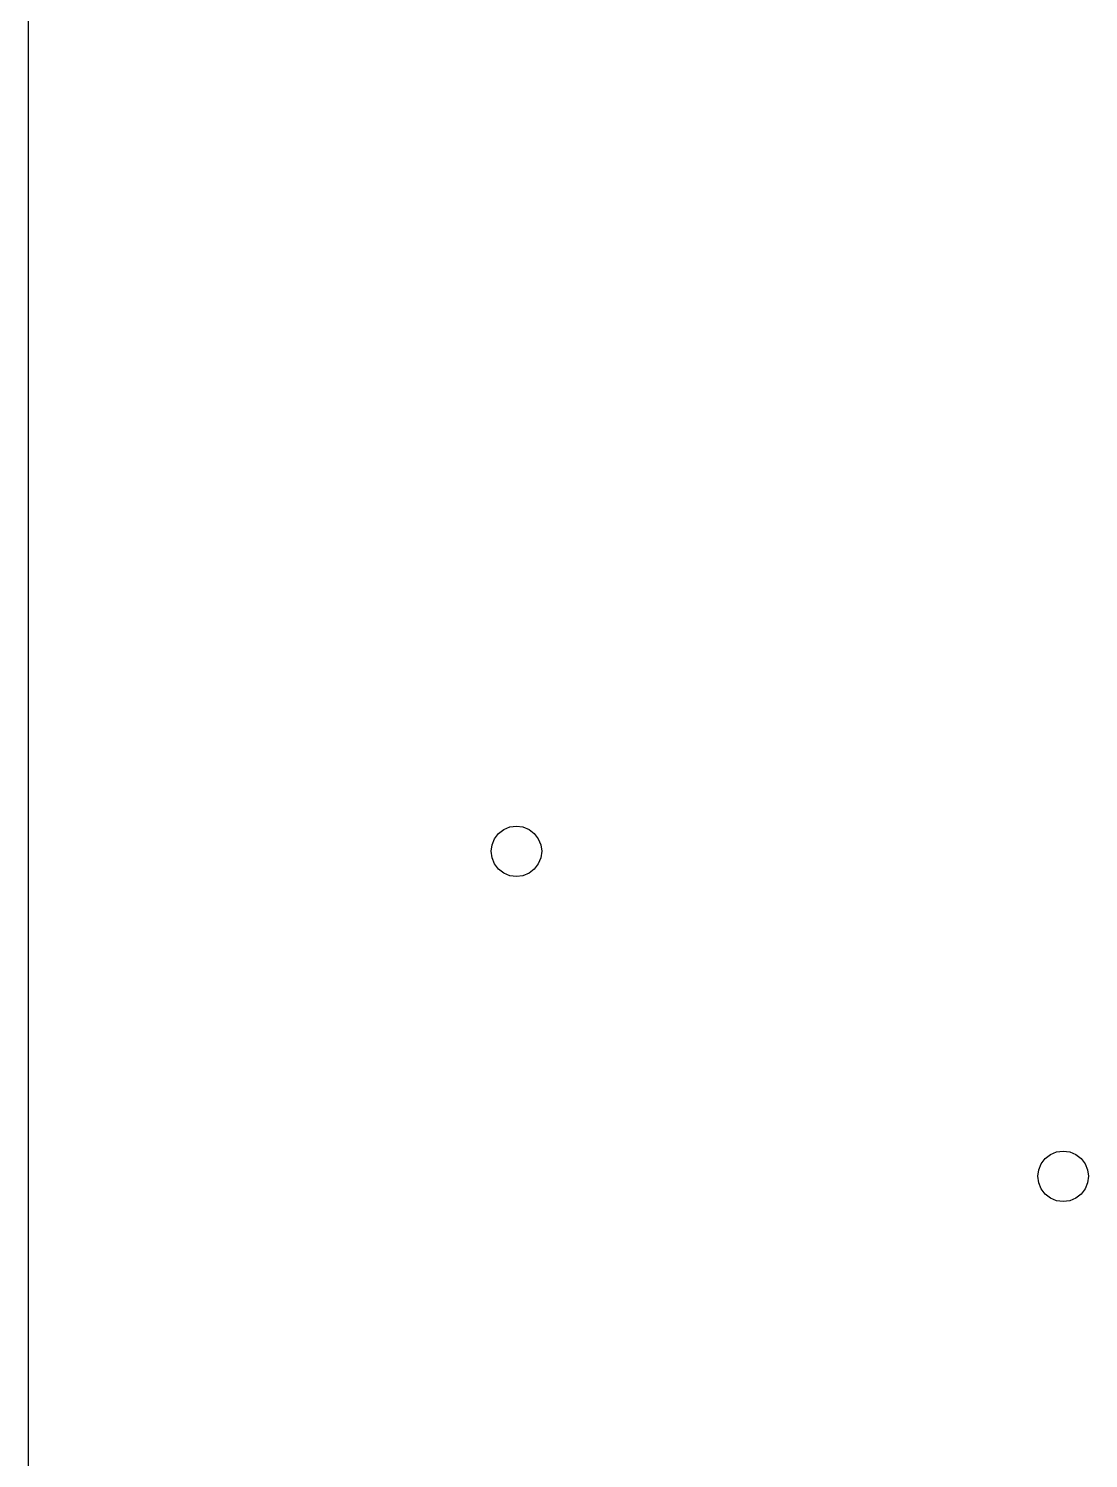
# Model space of a CAD drawing. Extents: x -217 to 212, y -188 to 152.
# Drawn here: x -194.1 to -131.1, y -103.2 to -18.2 of the extents above; entities that cross this region are included whole.
import ezdxf

# ---------------------------------------------------------------- set-up
doc = ezdxf.new("R2010")
doc.units = 0
doc.header["$MEASUREMENT"] = 0
doc.layers.get('0').update_dxf_attribs({"linetype": 'CONTINUOUS'})

msp = doc.modelspace()

# ---------------------------------------------------------------- linework, layer by layer
for p, q in [((-194.142, -188.241), (-194.142, -12.241)), ((-166.441, -66.399), (-166.203, -66.088)), ((-166.203, -66.088), (-165.892, -65.85)), ((-165.892, -65.85), (-165.53, -65.7)), ((-165.53, -65.7), (-165.142, -65.649)), ((-165.142, -65.649), (-164.754, -65.7)), ((-164.754, -65.7), (-164.392, -65.85)), ((-164.392, -65.85), (-164.081, -66.088)), ((-164.081, -66.088), (-163.843, -66.399)), ((-166.642, -67.149), (-166.591, -66.761)), ((-166.591, -67.537), (-166.642, -67.149)), ((-166.591, -66.761), (-166.441, -66.399)), ((-163.843, -66.399), (-163.693, -66.761)), ((-163.693, -66.761), (-163.642, -67.149)), ((-163.642, -67.149), (-163.693, -67.537)), ((-166.441, -67.899), (-166.591, -67.537)), ((-166.203, -68.209), (-166.441, -67.899)), ((-163.843, -67.899), (-164.081, -68.209)), ((-163.693, -67.537), (-163.843, -67.899)), ((-165.892, -68.448), (-166.203, -68.209)), ((-165.53, -68.598), (-165.892, -68.448)), ((-165.142, -68.649), (-165.53, -68.598)), ((-164.754, -68.598), (-165.142, -68.649)), ((-164.392, -68.448), (-164.754, -68.598)), ((-164.081, -68.209), (-164.392, -68.448)), ((-133.03, -85.021), (-132.642, -84.97)), ((-132.642, -84.97), (-132.254, -85.021)), ((-134.091, -86.082), (-133.941, -85.72)), ((-133.941, -85.72), (-133.703, -85.409)), ((-133.703, -85.409), (-133.392, -85.171)), ((-133.392, -85.171), (-133.03, -85.021)), ((-132.254, -85.021), (-131.892, -85.171)), ((-131.892, -85.171), (-131.581, -85.409)), ((-131.581, -85.409), (-131.343, -85.72)), ((-131.343, -85.72), (-131.193, -86.082)), ((-134.142, -86.47), (-134.091, -86.082)), ((-134.091, -86.858), (-134.142, -86.47)), ((-131.193, -86.082), (-131.142, -86.47)), ((-131.142, -86.47), (-131.193, -86.858)), ((-133.941, -87.22), (-134.091, -86.858)), ((-133.703, -87.53), (-133.941, -87.22)), ((-133.392, -87.769), (-133.703, -87.53)), ((-131.581, -87.53), (-131.892, -87.769)), ((-131.343, -87.22), (-131.581, -87.53)), ((-131.193, -86.858), (-131.343, -87.22)), ((-133.03, -87.919), (-133.392, -87.769)), ((-132.642, -87.97), (-133.03, -87.919)), ((-132.254, -87.919), (-132.642, -87.97)), ((-131.892, -87.769), (-132.254, -87.919))]:
    msp.add_line(p, q)

doc.saveas('drawing.dxf')
